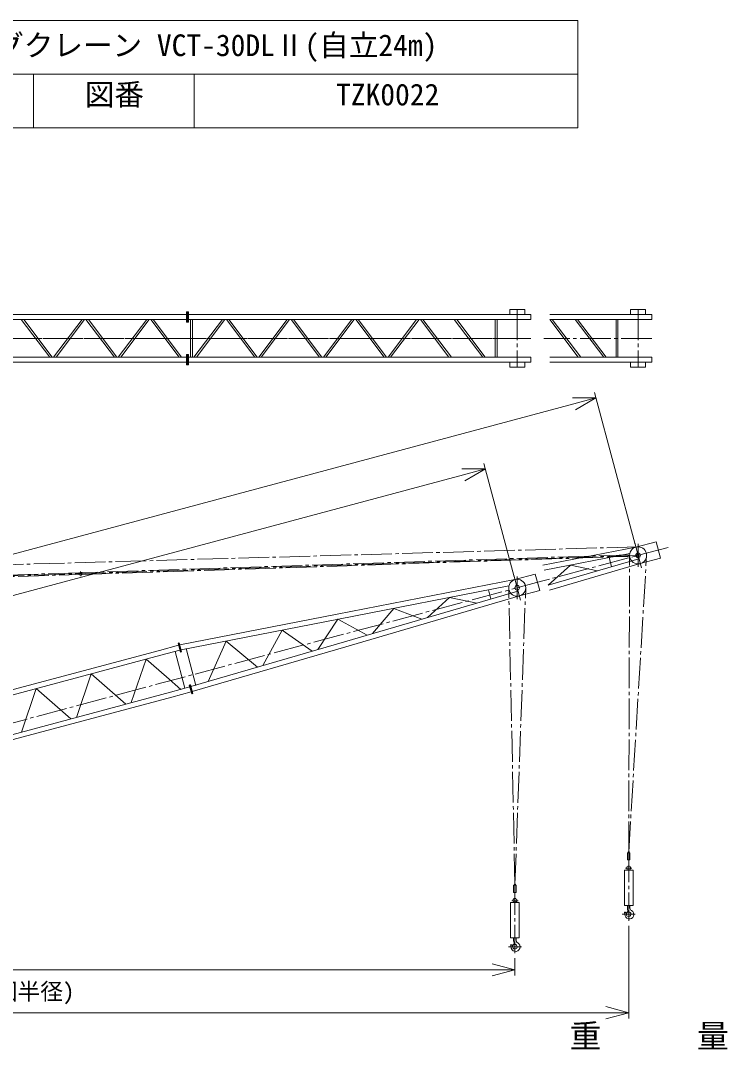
# Model space of a CAD drawing. Units: millimetres, scale not verified. Extents: x -17622 to 17358, y -25032 to 27188.
# Drawn here: x -134 to 12291, y 9102 to 27188 of the extents above; entities that cross this region are included whole.
import ezdxf
from ezdxf.enums import TextEntityAlignment as Align

# ---------------------------------------------------------------- set-up
doc = ezdxf.new("R2010")
doc.units = ezdxf.units.MM
doc.header["$LTSCALE"] = 60
doc.linetypes.add('CHAIN2', pattern=[12, 9, -1, 1, -1])
for name, color, linetype, lineweight in [('0-2_01 細線', 7, 'Continuous', 18), ('0-3_05 寸法', 7, 'Continuous', 18), ('0-4_10 当社外形線', 3, 'Continuous', 18), ('0-5_12 当社中心線', 3, 'CHAIN2', 18), ('0-6_20 躯体・土木、外形線', 1, 'Continuous', 18)]:
    doc.layers.add(name, color=color, linetype=linetype, lineweight=lineweight)
doc.styles.add('ＭＳ ゴシック', font='')
doc.styles.get('ＭＳ ゴシック').set_extended_font_data('MS Gothic')

msp = doc.modelspace()

# ---------------------------------------------------------------- linework, layer by layer
at = {"layer": '0-2_01 細線'}
for p, q in [((2663.83, 16212.71), (5428.47, 16751.95)), ((2687.18, 16125.57), (5451.82, 16664.8)), ((5443.73, 16663.23), (5089.26, 16129.98)), ((4462.23, 16471.79), (4125.36, 15848.28)), ((4462.23, 16471.79), (4992.87, 16101.81)), ((3480.72, 16280.35), (3161.46, 15566.58)), ((3480.72, 16280.35), (4028.97, 15820.11)), ((2306.22, 16116.89), (2644.52, 16207.54)), ((2329.52, 16029.96), (2667.81, 16120.6)), ((2580.88, 16097.31), (2754.28, 15450.14)), ((2774.06, 16149.07), (2947.47, 15501.9)), ((2860.53, 15478.63), (5558.39, 16267.09)), ((2883.83, 15391.68), (5581.62, 16180.11)), ((2431.55, 15649.17), (2681.84, 15430.73)), ((2502.93, 15382.79), (2841.22, 15473.43)), ((2526.22, 15295.86), (2864.51, 15386.5))]:
    msp.add_line(p, q, dxfattribs=at)
for points in [[(2686.53, 16089.38), (2676.87, 16086.8), (2635.46, 16241.34), (2645.12, 16243.93)], [(2686.53, 16089.38), (2696.19, 16091.97), (2654.78, 16246.52), (2645.12, 16243.93)], [(2883.23, 15355.28), (2873.57, 15352.69), (2832.16, 15507.24), (2841.82, 15509.83)], [(2883.23, 15355.28), (2892.89, 15357.87), (2851.48, 15512.42), (2841.82, 15509.83)]]:
    msp.add_lwpolyline(points, close=True, dxfattribs=at)
at = {"layer": '0-3_05 寸法'}
for p, q in [((-10534.18, 26244.41), (9660.9, 26244.41)), ((94.5, 26244.41), (94.5, 25301.01)), ((2916.49, 26244.41), (2916.49, 25301.01)), ((10669.24, 17979.88), (9953.44, 20651.26)), ((-13299.49, 14317.13), (9592.95, 20451.14)), ((9979.32, 20554.67), (9592.95, 20451.14)), ((8544.2, 17410.48), (8010.29, 19403.03)), ((-13117.6, 13638.31), (7649.81, 19202.91)), ((8036.18, 19306.44), (7649.81, 19202.91)), ((10555.62, 11276.91), (10555.62, 9646.66)), ((8555.96, 10707.08), (8555.96, 10401.71)), ((-11044.19, 10501.71), (8155.96, 10501.71)), ((8555.96, 10501.71), (8155.96, 10501.71)), ((10155.62, 9746.66), (-11044.18, 9746.66)), ((10555.62, 9746.66), (10155.62, 9746.66))]:
    msp.add_line(p, q, dxfattribs=at)
msp.add_lwpolyline([(-10534.18, 27187.8), (9660.9, 27187.8), (9660.9, 25301.01), (-10534.18, 25301.01)], close=True, dxfattribs=at)
for points in [[(9565.21, 20554.67), (9979.32, 20554.67), (9620.69, 20347.61)], [(7622.07, 19306.44), (8036.18, 19306.44), (7677.55, 19099.39)], [(8155.96, 10608.89), (8555.96, 10501.71), (8155.96, 10394.53)], [(10155.62, 9853.84), (10555.62, 9746.66), (10155.62, 9639.48)]]:
    msp.add_lwpolyline(points, dxfattribs=at)
at = {"layer": '0-4_10 当社外形線'}
for p, q in [((2781.41, 22066.56), (2781.4, 21886.56)), ((2781.41, 22066.56), (2800.41, 22066.56)), ((2800.41, 22066.56), (2800.4, 21886.56)), ((2800.41, 22066.56), (2800.4, 21886.56)), ((2800.41, 22066.56), (2800.4, 21886.56)), ((2800.41, 22066.56), (2800.4, 21886.56)), ((2819.4, 22066.56), (2800.41, 22066.56)), ((2819.4, 22066.56), (2819.4, 21886.56)), ((8463.93, 22021.76), (8463.93, 22108.78)), ((8463.93, 22108.78), (8727.99, 22108.78)), ((8727.99, 22021.76), (8727.99, 22108.78)), ((10588.97, 22021.76), (10588.97, 22108.78)), ((10588.97, 22108.78), (10853.03, 22108.78)), ((10853.03, 22021.76), (10853.03, 22108.78)), ((2781.41, 22021.1), (-3217.63, 22021.14)), ((2781.4, 21932), (-3217.63, 21932.04)), ((379.51, 21271.11), (-121.54, 21932.02)), ((422.17, 21271.11), (-78.88, 21932.02)), ((447.05, 21271.12), (948.11, 21932.01)), ((489.72, 21271.11), (990.78, 21932.01)), ((1516.7, 21271.11), (1015.65, 21932.01)), ((1559.37, 21271.1), (1058.33, 21932.01)), ((1584.02, 21271.25), (2085.08, 21932.14)), ((1626.7, 21271.24), (2127.74, 21932.14)), ((2653.9, 21271.24), (2152.84, 21932.14)), ((2696.56, 21271.24), (2195.51, 21932.14)), ((2781.4, 21886.56), (2800.4, 21886.56)), ((2819.4, 21886.56), (2800.4, 21886.56)), ((7474.81, 22021.22), (2819.4, 22021.24)), ((7474.81, 21932.12), (2819.4, 21932.14)), ((2855.41, 21271.24), (2855.41, 21932.14)), ((2889.41, 21271.24), (2889.41, 21932.14)), ((2914.41, 21271.24), (3415.46, 21932.14)), ((2957.07, 21271.24), (3458.13, 21932.13)), ((3984.06, 21271.24), (3483.01, 21932.14)), ((4026.73, 21271.24), (3525.68, 21932.13)), ((4051.61, 21271.23), (4552.67, 21932.13)), ((4094.27, 21271.23), (4595.33, 21932.13)), ((5121.26, 21271.22), (4620.21, 21932.12)), ((5163.93, 21271.22), (4662.88, 21932.13)), ((5188.81, 21271.22), (5689.87, 21932.12)), ((5231.47, 21271.22), (5732.53, 21932.12)), ((6258.47, 21271.21), (5757.42, 21932.12)), ((6301.13, 21271.21), (5800.08, 21932.12)), ((6326.01, 21271.22), (6827.06, 21932.11)), ((6368.68, 21271.21), (6869.73, 21932.11)), ((7395.66, 21271.21), (6894.61, 21932.11)), ((7438.33, 21271.2), (6937.28, 21932.11)), ((8835.96, 22021.21), (7474.81, 22021.22)), ((8835.96, 21932.11), (7474.81, 21932.12)), ((7991.27, 21271.22), (7490.21, 21932.12)), ((8033.93, 21271.22), (7532.88, 21932.13)), ((8208.22, 21932.11), (8208.21, 21271.21)), ((8242.21, 21932.1), (8242.21, 21271.21)), ((8463.93, 22021.76), (8727.99, 22021.76)), ((8835.96, 22021.19), (8835.96, 21932.67)), ((10961, 22021.21), (9168.61, 22021.21)), ((10961, 21932.11), (9168.61, 21932.12)), ((9669.66, 21271.21), (9168.61, 21932.11)), ((9712.33, 21271.2), (9211.28, 21932.11)), ((10116.3, 21271.22), (9615.25, 21932.12)), ((10158.97, 21271.22), (9657.92, 21932.13)), ((10333.25, 21932.11), (10333.24, 21271.21)), ((10367.25, 21932.1), (10367.25, 21271.21)), ((10588.97, 22021.76), (10853.03, 22021.76)), ((10961, 22021.19), (10961, 21932.67)), ((2781.4, 21271.1), (-3217.64, 21271.14)), ((2781.4, 21182), (-3217.63, 21182.04)), ((2781.4, 21316.56), (2781.4, 21136.56)), ((2781.4, 21316.56), (2800.4, 21316.56)), ((2800.4, 21316.56), (2800.4, 21136.56)), ((2800.4, 21316.56), (2800.4, 21136.56)), ((2819.4, 21316.56), (2800.4, 21316.56)), ((2800.4, 21316.56), (2800.4, 21136.56)), ((2800.4, 21316.56), (2800.4, 21136.56)), ((7474.8, 21271.22), (2819.4, 21271.24)), ((7474.8, 21182.12), (2819.4, 21182.14)), ((8835.96, 21271.21), (7474.8, 21271.22)), ((8835.96, 21182.11), (7474.8, 21182.12)), ((8463.93, 21181.54), (8727.99, 21181.54)), ((8463.93, 21181.54), (8463.93, 21094.52)), ((8727.99, 21181.54), (8727.99, 21094.52)), ((8835.96, 21271.2), (8835.96, 21182.68)), ((10961, 21271.21), (9168.61, 21271.22)), ((10961, 21182.11), (9168.61, 21182.12)), ((10588.97, 21181.54), (10853.03, 21181.54)), ((10588.97, 21181.54), (10588.97, 21094.52)), ((10853.03, 21181.54), (10853.03, 21094.52)), ((10961, 21271.2), (10961, 21182.68)), ((2781.4, 21136.56), (2800.4, 21136.56)), ((8463.93, 21094.52), (8727.99, 21094.52)), ((10588.97, 21094.52), (10853.03, 21094.52)), ((10682.18, 17931.58), (11039.57, 18027.35)), ((11039.57, 18027.35), (11117.21, 17737.57)), ((10759.82, 17641.8), (11117.21, 17737.57)), ((8557.14, 17362.18), (8914.53, 17457.94)), ((8914.53, 17457.94), (8992.18, 17168.17)), ((8634.79, 17072.4), (8992.18, 17168.17)), ((10539.59, 12569.76), (10571.65, 12569.76)), ((8539.94, 11999.93), (8571.99, 11999.93)), ((10533.12, 11633.61), (10533.12, 11579.02)), ((10578.12, 11633.81), (10578.12, 11585.89)), ((10545.68, 11534.82), (10508.92, 11498.66)), ((10513.07, 11490.75), (10552.37, 11527.17)), ((8533.46, 11063.78), (8533.46, 11009.19)), ((8578.46, 11063.98), (8578.46, 11016.06)), ((8546.02, 10964.99), (8509.26, 10928.83)), ((8513.41, 10920.92), (8552.71, 10957.34))]:
    msp.add_line(p, q, dxfattribs=at)
msp.add_lwpolyline([(2819.4, 21316.56), (2819.4, 21136.55), (2800.4, 21136.56)], dxfattribs=at)
for points in [[(10533.44, 12432.64), (10577.8, 12432.64), (10577.8, 12559.76), (10533.44, 12559.76)], [(10480.62, 11633.61), (10631.56, 11633.61), (10631.56, 12254.43), (10480.62, 12254.43)], [(8533.78, 11862.81), (8578.14, 11862.81), (8578.14, 11989.93), (8533.78, 11989.93)], [(8480.96, 11063.78), (8631.91, 11063.78), (8631.91, 11684.6), (8480.96, 11684.6)]]:
    msp.add_lwpolyline(points, close=True, dxfattribs=at)
for centre, radius in [((10721, 17786.69), 150), ((10721, 17786.69), 40), ((10720.62, 17787.12), 20), ((921.34, 17462.86), 25), ((8595.96, 17217.29), 150), ((8595.96, 17217.29), 40), ((10555.62, 12569.76), 9.55), ((10555.62, 12290.89), 34), ((8555.96, 11999.93), 9.55), ((8555.96, 11721.06), 34)]:
    msp.add_circle(centre, radius, dxfattribs=at)
for centre, radius, start, end in [((10598.02, 11573.85), 65.29, 173.72961, 246.62089), ((10628.74, 11586.48), 49.97, 179.09731, 241.03925), ((10490.12, 11502.67), 10.42, 63.30494, 226.77126), ((10400.67, 11463.73), 88.08, 8.6005, 20.8502), ((10566.7, 11473.38), 79.03, 177.442, 61.83449), ((10473.27, 11474.94), 42.82, 2.63594, 61.24288), ((10555.63, 11477.45), 40.02, 181.35493, 65.68306), ((8490.46, 10932.84), 10.42, 63.30494, 226.77126), ((8401.01, 10893.9), 88.08, 8.6005, 20.8502), ((8567.04, 10903.55), 79.03, 177.442, 61.83449), ((8473.61, 10905.11), 42.82, 2.63594, 61.24288), ((8555.98, 10907.62), 40.02, 181.35493, 65.68306), ((8598.37, 11004.02), 65.29, 173.72961, 246.62089), ((8629.08, 11016.65), 49.97, 179.09731, 241.03925)]:
    msp.add_arc(centre, radius, start, end, dxfattribs=at)
at = {"layer": '0-5_12 当社中心線'}
for p, q in [((8595.96, 22108.74), (8595.96, 21094.52)), ((10721, 22108.74), (10721, 21094.52)), ((8760.96, 21601.63), (-14942.36, 21601.63)), ((8835.96, 21601.63), (-14942.36, 21601.63)), ((10961, 21601.63), (9065.19, 21601.63)), ((10712.95, 17936.93), (-14144.18, 17230.15)), ((11247.23, 17927.7), (9021.23, 17331.24)), ((10779.37, 17568.86), (10662.1, 18006.52)), ((10721, 17586.38), (10721, 17987.01)), ((10720.62, 17787.12), (-13554.41, 16995.87)), ((10570.96, 17797.25), (932.61, 17483.09)), ((933.59, 17453.1), (10571.94, 17767.27)), ((10555.62, 12569.76), (10870.58, 17783.81)), ((10555.62, 12569.76), (10570.71, 17781.81)), ((892.63, 17481.78), (-5216.33, 17282.66)), ((-5215.35, 17252.67), (893.61, 17451.8)), ((919.96, 17505.28), (922.61, 17423.78)), ((8654.33, 16999.46), (8537.06, 17437.12)), ((8595.96, 17016.98), (8595.96, 17417.61)), ((9020.27, 17330.98), (-13044.43, 11418.77)), ((8555.96, 11999.93), (8446.06, 17211.98)), ((8555.96, 11999.93), (8745.93, 17213.98)), ((10555.62, 12579.31), (10555.62, 11361.12)), ((10502.12, 12285.66), (10611.11, 12285.66)), ((8555.96, 12009.48), (8555.96, 10791.29)), ((8502.47, 11715.83), (8611.45, 11715.83)), ((10439.83, 11476.91), (10671.4, 11476.91)), ((8440.18, 10907.08), (8671.75, 10907.08))]:
    msp.add_line(p, q, dxfattribs=at)
at = {"layer": '0-6_20 躯体・土木、外形線'}
for p, q in [((9048.28, 17612.9), (10682.18, 17931.58)), ((9071.63, 17525.76), (10574.49, 17818.88)), ((9142.09, 17262.79), (10734.58, 17728.19)), ((10256.48, 17588.47), (10213.6, 17748.49)), ((9531.78, 17615.51), (9142.09, 17262.79)), ((9165.39, 17175.83), (10759.82, 17641.8)), ((9531.78, 17615.51), (10009.6, 17516.32)), ((5428.47, 16751.95), (8557.14, 17362.18)), ((5451.82, 16664.8), (8449.46, 17249.48)), ((5558.39, 16267.09), (8609.54, 17158.79)), ((5581.69, 16180.13), (8634.79, 17072.4)), ((7406.74, 17046.1), (7017.06, 16693.38)), ((7406.74, 17046.1), (7884.57, 16946.91)), ((8131.44, 17019.06), (8088.56, 17179.09)), ((6425.23, 16854.66), (6053.16, 16411.68)), ((6425.23, 16854.66), (6920.67, 16665.21)), ((5443.73, 16663.23), (5956.77, 16383.51)), ((-765.2, 15293.91), (2306.22, 16116.89)), ((-741.91, 15206.97), (2329.52, 16029.96)), ((2073.76, 15961.43), (1812.51, 15197.79)), ((2073.76, 15961.43), (2431.55, 15649.17)), ((1107.84, 15702.61), (846.58, 14938.97)), ((1107.84, 15702.61), (1715.91, 15171.91)), ((-568.5, 14559.8), (2502.93, 15382.79)), ((141.91, 15443.79), (-119.34, 14680.15)), ((141.91, 15443.79), (749.99, 14913.09)), ((-545.21, 14472.87), (2526.22, 15295.86))]:
    msp.add_line(p, q, dxfattribs=at)

# ---------------------------------------------------------------- texts
at = {"layer": '0-3_05 寸法', "style": 'ＭＳ ゴシック'}
for s, height, p in [('図面名称   \u3000\u3000\u3000\u3000\u3000\u3000\u3000クライミングクレーン VCT-30DLⅡ(自立24m)', 381.2, (-9694.18, 26449.15)), ('\u3000\u3000竹本機械工業株式会社      \u3000\u3000\u3000\u3000\u3000 図番     \u3000\u3000\u3000\u3000TZK0022', 381.2, (-9659.52, 25582.49)), ('R=22000(最大旋回半径)', 293.3, (-3384.28, 9886.66)), ('重\u3000\u3000\u3000量', 410.6, (9516.26, 9009.18))]:
    msp.add_text(s, height=height, dxfattribs=at).set_placement(p, align=Align.BOTTOM_LEFT)

doc.saveas('drawing.dxf')
